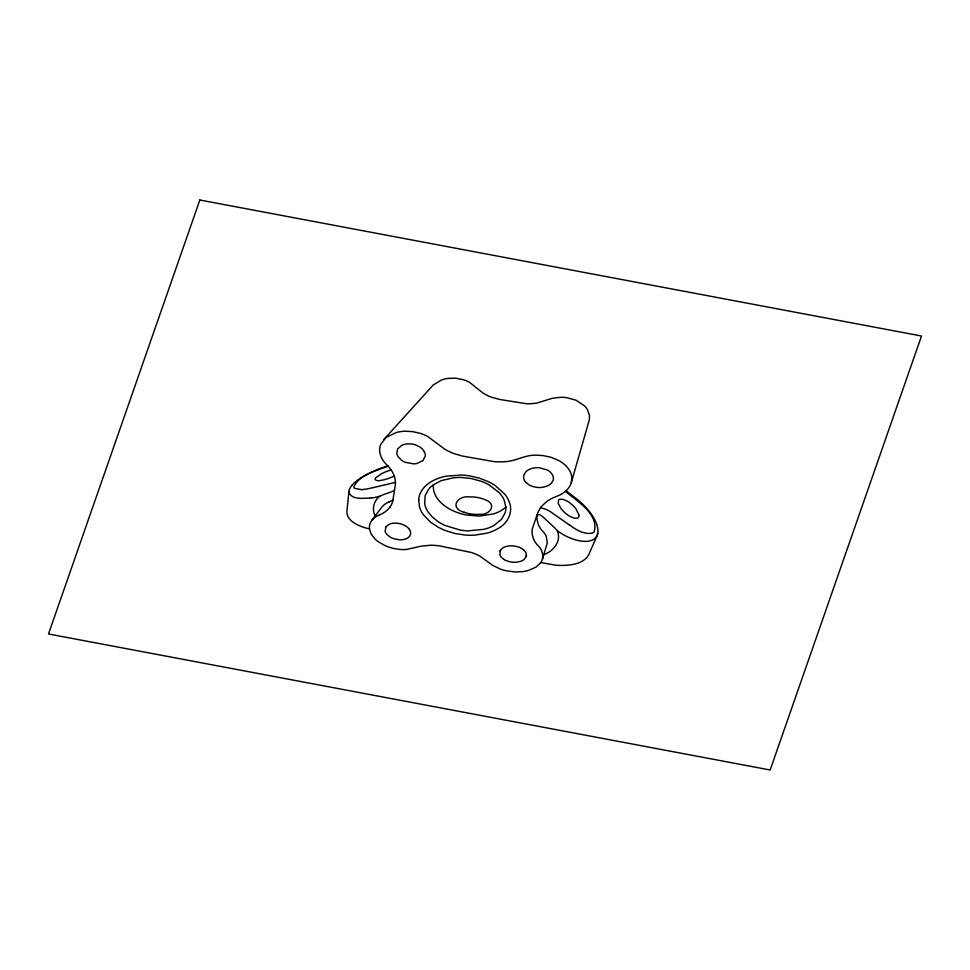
<?xml version="1.0" encoding="UTF-8"?>
<svg xmlns="http://www.w3.org/2000/svg" width="970" height="970" viewBox="0 0 970 970"><rect width="100%" height="100%" fill="white"/><g stroke="black" fill="none" stroke-linecap="round" stroke-linejoin="round"><path stroke-width="1.45" d="M525.692 482.187L528.589 484.6A17.751 13.701 -3 0 0 533.136 486.625L536.701 487.352A17.496 13.507 -3 0 0 542.533 487.304L546.522 486.297A12.222 9.433 -3 0 0 551.53 482.999L553.106 480.356A10.706 8.257 -3 0 0 553.433 478.804L552.864 475.324L550.378 472.135A17.533 13.531 -3 0 0 547.626 470.123L539.417 467.746A17.824 13.75 -3 0 0 534.361 467.916L531.56 468.522A12.998 10.027 -3 0 0 526.079 471.553L523.885 474.815L523.594 477.822A12.319 9.506 -3 0 0 525.692 482.187M433.445 484.757C432.183 495.209 440.659 504 449.086 508.716A50.634 39.067 -3 0 0 466.461 515.021L479.713 516.113L493.754 513.809A30.252 23.341 -3 0 0 504.57 508.219L505.867 507.031L504.06 499.768A37.672 29.076 -3 0 0 499.453 492.905L489.195 484.927A53.835 41.54 -3 0 0 481.641 481.411L471.359 478.549L461.15 477.446A47.093 36.339 -3 0 0 453.305 477.834L441.156 480.647L433.445 484.757A27.827 21.473 -3 0 0 428.51 489.377L425.042 495.888L424.751 504.121A32.471 25.062 -3 0 0 428.207 512.16L432.39 517.095L438.016 521.569A51.543 39.77 -3 0 0 444.721 525.34L460.01 530.032A51.556 39.782 -3 0 0 468.304 530.869L484.066 529.305A32.507 25.087 -3 0 0 494.021 525.4L501.478 519.374L505.091 512.912A27.827 21.473 -3 0 0 505.867 507.043M537.125 515.3L536.98 519.459L538.362 524.697A32.107 24.771 -3 0 0 542.97 531.499A23.377 18.042 -3 0 1 546.243 536.252L547.286 542.909L542.472 559.156A17.327 13.374 -3 0 1 540.811 562.551L536.107 567.013L529.159 570.19A29.464 22.734 -3 0 1 522.721 571.609L515.24 571.985L506.595 570.857A43.48 33.55 -3 0 1 500.29 569.026L492.978 565.546L479.556 555.907A53.035 40.922 -3 0 0 471.178 552.439L439.386 545.843A47.457 36.617 -3 0 0 430.146 545.285L421.38 546.122L406.09 549.517A34.314 26.481 -3 0 1 396.584 549.032L394.184 548.583A41.152 31.755 -3 0 1 385.175 545.673L378.336 541.793A33.429 25.79 -3 0 1 374.565 538.532L371.061 533.852L369.437 528.88A45.19 34.871 -3 0 1 361.107 526.419C354.79 523.909 346.605 519.386 346.896 511.554L348.885 491.693A7.057 5.444 -3 0 0 348.873 492.323C351.904 500.059 362.804 498.168 369.703 498.071M389.879 507.164A24.808 19.145 -3 0 0 392.995 499.792L395.239 485.57A32.252 24.88 -3 0 0 394.414 476.646M542.472 559.156L542.909 555.058L541.308 549.954A24.165 18.648 -3 0 0 538.314 545.952A32.216 24.856 -3 0 1 533.536 539.053L532.118 534.07L532.227 529.099L537.744 512.73L541.102 506.74L546.886 501.393A35.805 27.621 -3 0 1 556.331 496.494A27.912 21.534 -3 0 0 566.104 490.735A23.862 18.406 -3 0 0 571.306 482.599L571.851 478.04A26.845 20.709 -3 0 0 568.808 469.286L566.419 466.315A34.702 26.772 -3 0 0 558.138 460.229L550.936 457.246L543.806 455.742A43.032 33.21 -3 0 0 536.349 455.245C525.255 454.53 515.688 461.429 504.715 461.647A50.161 38.703 -3 0 1 494.057 461.635L462.205 456.009L454.239 453.681A55.072 42.498 -3 0 1 445.036 449.353L427.467 436.33A43.129 33.283 -3 0 0 420.252 433.36L412.602 431.614L405.048 431.213A29.937 23.098 -3 0 0 395.978 432.596L385.793 437.64L380.689 444.49A24.88 19.206 -3 0 0 379.828 452.723L381.113 456.943A33.319 25.705 -3 0 0 386.521 464.521L387.733 465.77A46.16 35.623 -3 0 1 391.092 469.916L386.351 471.541A48.512 37.43 -3 0 0 381.683 473.687L375.705 477.858A4.159 3.213 -3 0 0 374.978 479.156C376.445 482.223 381.574 480.053 384.229 479.726A45.893 35.417 -3 0 0 394.244 476.027M571.294 482.599L589.384 419.67L589.505 415.512L587.541 409.898A27.912 21.534 -3 0 0 584.655 406.018L576.022 400.173L566.541 397.651A33.671 25.984 -3 0 0 560.308 397.324L552.282 398.294L537.186 402.986A40.049 30.907 -3 0 1 526.492 403.738L499.768 399.47L491.414 397.203A42.34 32.677 -3 0 1 482.478 392.644L469.516 382.289A33.344 25.729 -3 0 0 463.563 379.767L455.585 378.179L447.679 378.421A25.547 19.715 -3 0 0 441.653 379.937L433.311 384.92L383.78 439.604M504.327 559.629A17.472 13.483 -3 0 0 509.068 561.569L510.984 561.969A16.999 13.119 -3 0 0 516.864 562.163L520.405 561.424A10.185 7.857 -3 0 0 524.139 559.46L526.286 556.319L526.092 553.239A11.264 8.694 -3 0 0 523.873 550.087M597.12 535.476L597.447 534.252A5.735 4.426 -3 0 0 597.69 533.451A18.988 14.647 -3 0 1 596.889 536.07L588.729 554.694C583.625 563.909 571.427 565.243 561.933 565.449A52.913 40.825 -3 0 1 555.313 565.122L540.811 562.551M526.164 556.659L526.601 555.398M500.411 549.893L499.853 554.828A10.621 8.196 -3 0 0 501.672 557.604L504.327 559.641M499.902 551.142L502.339 548.256A10.997 8.487 -3 0 1 506.401 546.425L508.886 545.952A17.181 13.253 -3 0 1 514.076 545.977L517.616 546.716A17.387 13.422 -3 0 1 522.054 548.717L523.885 550.087M596.853 536.143C590.027 547.092 567.086 538.774 557.059 530.42A75.478 58.236 -3 0 0 551.287 524.685L542.739 516.707A30.579 23.595 -3 0 0 542.291 516.331L539.029 514.403L537.198 515.118M385.951 526.661L385.126 531.402A10.973 8.463 -3 0 0 386.715 534.227L389.613 536.725A18.551 14.32 -3 0 0 393.541 538.629L399.482 539.805A13.871 10.706 -3 0 0 403.581 539.49C407.157 539.053 411.413 536.24 410.589 532.166A10.864 8.378 -3 0 0 409.291 529.256M385.842 526.807L389.394 524.176A11.167 8.609 -3 0 1 393.299 523.218L395.833 523.145A17.351 13.386 -3 0 1 400.84 523.909L404.078 525.134A17.108 13.204 -3 0 1 407.885 527.692L409.304 529.256M371.716 520.55L381.683 507.334A18.284 14.114 -3 0 1 389.14 501.902M394.45 490.602L390.195 492.263A64.59 49.834 -3 0 1 387.309 493.245A59.8 46.148 -3 0 0 379.597 496.313C373.705 500.823 371.728 509.408 375.147 516.016M543.843 554.634C553.409 551.372 562.127 540.69 557.059 530.42M387.733 465.77L381.21 468.025A113.829 87.833 -3 0 0 369.594 473.057A81.722 63.062 -3 0 0 359.337 478.889L357.021 480.599A37.09 28.615 -3 0 0 352.219 484.903M388.085 466.146C376.166 471.008 359.3 474.585 353.735 487.134A3.14 2.413 -3 0 0 354.499 488.286L361.264 489.571M373.523 487.57L393.905 482.733A71.671 55.302 -3 0 1 395.457 482.442M379.597 496.313L374.541 497.525M373.899 497.61L372.274 497.816M371.886 497.865L370.007 498.046M540.448 507.613L546.571 509.589A45.663 35.235 -3 0 1 550.099 511.457L569.523 525.073M469.128 513.676L474.039 514.342A28.591 22.055 -3 0 0 479.253 514.318C490.238 515.506 497.852 503.648 484.491 499.514A26.76 20.649 -3 0 0 478.683 497.707L475.167 497.137A30.021 23.171 -3 0 0 469.419 496.919C457.088 495.246 449.219 508.413 464.266 512.281M582.57 532.324L587.832 533.524L591.93 533.148A5.299 4.086 -3 0 0 594.222 531.705C598.951 513.712 577.15 501.405 565.364 491.341M566.068 490.711L575.853 498.301A93.835 72.41 -3 0 1 584.91 506.401A89.883 69.355 -3 0 1 592.149 515.361A63.474 48.973 -3 0 1 596.065 522.563L596.732 524.321M424.302 451.596L422.968 449.692A17.909 13.822 -3 0 0 419.67 446.855L415.087 444.757A17.945 13.847 -3 0 0 410.249 443.872L407.4 443.872A12.695 9.797 -3 0 0 401.75 445.339L397.7 448.831L396.779 452.929A12.865 9.918 -3 0 0 398.003 456.567L401.556 460.265A19.267 14.865 -3 0 0 405.242 462.302L413.656 463.878A14.611 11.276 -3 0 0 416.882 463.478L422.908 460.653L425.248 456.058A12.658 9.761 -3 0 0 424.29 451.596M596.611 524.346A31.198 24.068 -3 0 1 597.847 533.464M391.08 469.929A40.352 31.137 -3 0 1 394.475 476.634M379.331 515.07A18.321 14.138 -3 0 0 371.68 520.526A17.581 13.568 -3 0 0 369.497 528.88M389.94 507.189A25.208 19.448 -3 0 1 379.282 514.973M348.739 491.669A18.394 14.198 -3 0 1 352.34 484.964M392.983 499.902A27.027 20.855 -3 0 1 389.115 501.866M373.474 487.461A48.973 37.781 -3 0 1 361.276 489.68M469.213 513.688A28.591 22.055 -3 0 1 464.351 512.293M582.473 532.457A51.313 39.588 -3 0 1 569.681 524.952M418.713 499.526L419.392 506.473A37.915 29.258 -3 0 0 423.417 514.803L430.559 522.199L438.379 527.304A60.892 46.984 -3 0 0 445.097 530.444L454.7 533.427L464.945 535.028A54.902 42.365 -3 0 0 475.324 535.076L487.474 533.039A37.248 28.736 -3 0 0 497.84 528.65C507.504 523.764 513.821 511.808 509.007 501.357A40.825 31.501 -3 0 0 504.982 494.373L495.415 485.715A58.564 45.19 -3 0 0 488.565 481.738L479.362 478.137L469.456 475.858A58.649 45.263 -3 0 0 460.847 475.07L445.921 476.197A40.922 31.586 -3 0 0 436.512 479.047C427.6 482.733 419.501 489.559 418.713 499.526M579.066 515.337L578.884 516.501A4.183 3.225 -3 0 1 578.775 516.852L578.411 517.483A2.376 1.831 -3 0 1 577.587 518.077L574.507 518.247L570.287 516.598A26.372 20.358 -3 0 1 566.989 514.464L565.098 512.936A40.049 30.894 -3 0 1 561.072 508.656L558.259 503.466L558.538 500.023A2.389 1.843 -3 0 1 559.363 499.392L562.503 499.223L566.795 500.92A26.699 20.6 -3 0 1 570.117 503.09L573.803 506.316A39.103 30.179 -3 0 1 576.18 509.201L579.066 515.337M199.844 200.002L48.5 633.98L770.156 769.998L921.5 336.02L199.844 200.002"/></g></svg>
